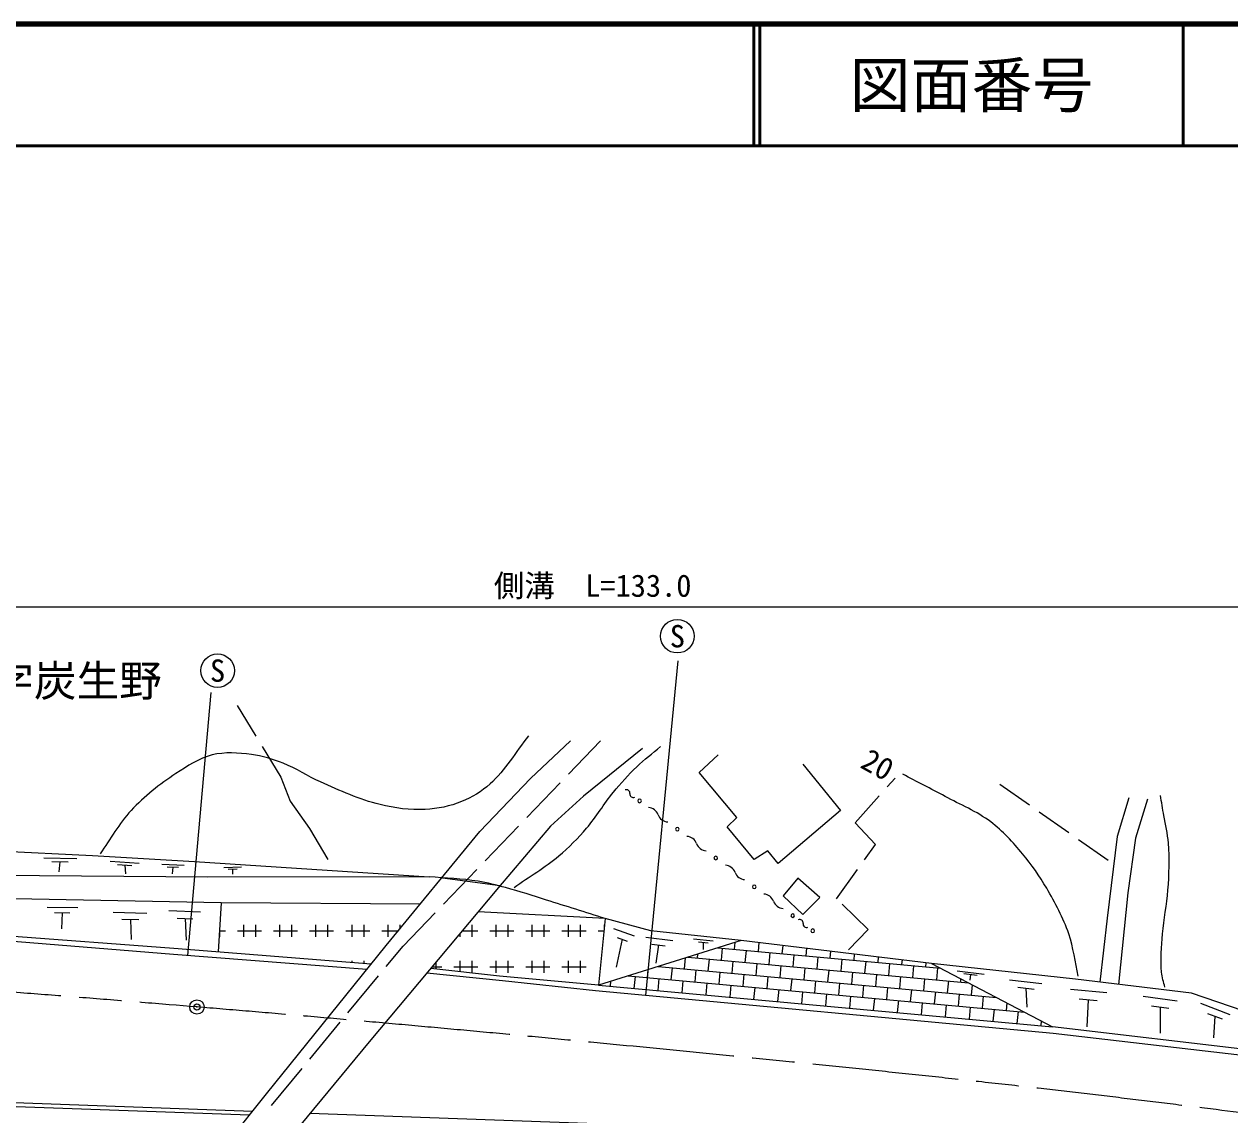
# Model space of a CAD drawing. Units: millimetres, scale not verified. Extents: x 40000 to 680000, y 20000 to 380000.
# Drawn here: x 448816 to 547844, y 290420 to 380000 of the extents above; entities that cross this region are included whole.
import ezdxf
from ezdxf.enums import TextEntityAlignment as Align

# ---------------------------------------------------------------- set-up
doc = ezdxf.new("R2010")
doc.units = ezdxf.units.MM
doc.header["$LTSCALE"] = 1000
doc.header["$PDMODE"] = 32
doc.header["$PDSIZE"] = 500
doc.linetypes.add('CHAIN', pattern=[18.5, 12, -1.5, 3.5, -1.5])
for name, color, linetype, lineweight in [('M-BGD', 7, 'Continuous', 25), ('M-BMK', 2, 'CHAIN', 13), ('M-BMK-HTXT', 7, 'Continuous', 13), ('M-BMK-SRVR', 3, 'Continuous', 25), ('M-STR-HTXT', 7, 'Continuous', 13), ('M-STR-STR1', 1, 'Continuous', 25), ('M-STR-STRC', 7, 'Continuous', 25), ('M-TTL', 2, 'Continuous', 140), ('M-TTL-LINE', 7, 'Continuous', 50)]:
    doc.layers.add(name, color=color, linetype=linetype, lineweight=lineweight)
doc.layers.add('M-TTL-TXT', color=7, linetype='Continuous')
doc.styles.add('ＭＳ ゴシック', font='')
doc.styles.get('ＭＳ ゴシック').set_extended_font_data('MS Gothic')

msp = doc.modelspace()

# ---------------------------------------------------------------- linework, layer by layer
at = {"layer": 'M-BGD'}
for p, q in [((466312, 324051), (467853, 321523)), ((490394, 318041), (493681, 321147)), ((468367, 320680), (469902, 318162)), ((499590, 320501), (494750, 316589)), ((504249, 318525), (505822, 319977)), ((512760, 319211), (515866, 315419)), ((469902, 318162), (470669, 316185)), ((486239, 313684), (490394, 318041)), ((507355, 314854), (504249, 318525)), ((519701, 317359), (520344, 318081)), ((528956, 317577), (531381, 315878)), ((470669, 316185), (472242, 313926)), ((494750, 316589), (492047, 314128)), ((517077, 314410), (519045, 316622)), ((539544, 316447), (538596, 313281)), ((541077, 316347), (540089, 313140)), ((515866, 315419), (510744, 311062)), ((532189, 315311), (534614, 313612)), ((472242, 313926), (473765, 311387)), ((492047, 314128), (487772, 309086)), ((506549, 314088), (507355, 314854)), ((508767, 311385), (506549, 314088)), ((518730, 312636), (517077, 314410)), ((478555, 304326), (486239, 313684)), ((535423, 313046), (537848, 311347)), ((538596, 313281), (537770, 306565)), ((540089, 313140), (539464, 308642)), ((443340, 312278), (454433, 311713)), ((509897, 312111), (508767, 311385)), ((510744, 311062), (509897, 312111)), ((517833, 311375), (518730, 312636)), ((450435, 311523), (453145, 311462)), ((451084, 311227), (452439, 311197)), ((451762, 311212), (451677, 310371)), ((454433, 311713), (462823, 311229)), ((455881, 311244), (458253, 311099)), ((456490, 310970), (457676, 310897)), ((460134, 311014), (461973, 310917)), ((462823, 311229), (482084, 309973)), ((463912, 309938), (443663, 310099)), ((457083, 310933), (457132, 310219)), ((460573, 310800), (461493, 310752)), ((461033, 310776), (460973, 310207)), ((482084, 309973), (463912, 309938)), ((465220, 310747), (466672, 310784)), ((465579, 310609), (466305, 310627)), ((465942, 310618), (465930, 310177)), ((515544, 308158), (517261, 310571)), ((512357, 309852), (511147, 308400)), ((514172, 308279), (512357, 309852)), ((465001, 307836), (435555, 308400)), ((511147, 308400), (512760, 306867)), ((512760, 306867), (514172, 308279)), ((539464, 308642), (538707, 301139)), ((450702, 307492), (453219, 307443)), ((451315, 307036), (452573, 307012)), ((451944, 307024), (451896, 305693)), ((456137, 307074), (458896, 306977)), ((460693, 307199), (463307, 307102)), ((465001, 307836), (464749, 303799)), ((481336, 307713), (465001, 307836)), ((496545, 306545), (486114, 307107)), ((518125, 305657), (515999, 307718)), ((456851, 306501), (458231, 306453)), ((457541, 306477), (457614, 304831)), ((461379, 306578), (462686, 306530)), ((462032, 306554), (462129, 304763)), ((466836, 306022), (466836, 305035)), ((467823, 306022), (467823, 305035)), ((469797, 306022), (469797, 305035)), ((470784, 306022), (470784, 305035)), ((472758, 306022), (472758, 305035)), ((473745, 306022), (473745, 305035)), ((475719, 306022), (475719, 305035)), ((476706, 306022), (476706, 305035)), ((478680, 306022), (478680, 305035)), ((479667, 306022), (479667, 305670)), ((485589, 306022), (485589, 305035)), ((487563, 306022), (487563, 305035)), ((488550, 306022), (488550, 305035)), ((490524, 306022), (490524, 305035)), ((491511, 306022), (491511, 305035)), ((493485, 306022), (493485, 305035)), ((494472, 306022), (494472, 305035)), ((496545, 306545), (495980, 301079)), ((496446, 306022), (496446, 305584)), ((500296, 305536), (496545, 306545)), ((537770, 306565), (537176, 301328)), ((461109, 304084), (447233, 305133)), ((464857, 305529), (465355, 305529)), ((464862, 305601), (464862, 305035)), ((466342, 305529), (468316, 305529)), ((469303, 305529), (471277, 305529)), ((472264, 305529), (474238, 305529)), ((475225, 305529), (477199, 305529)), ((478186, 305529), (479551, 305529)), ((484602, 305301), (484602, 305035)), ((484792, 305529), (486082, 305529)), ((487069, 305529), (489043, 305529)), ((490030, 305529), (492004, 305529)), ((492991, 305529), (494965, 305529)), ((495952, 305529), (496440, 305529)), ((497215, 305727), (498909, 305134)), ((499875, 305012), (502101, 304746)), ((507718, 304750), (500296, 305536)), ((516512, 303963), (518125, 305657)), ((461089, 303600), (447273, 304709)), ((477331, 302811), (461109, 304084)), ((507718, 304750), (495980, 301079)), ((497933, 304847), (497430, 302564)), ((497510, 304995), (498357, 304698)), ((500359, 304445), (501472, 304312)), ((500915, 304379), (500698, 302878)), ((503793, 304870), (505402, 304713)), ((504189, 304631), (504994, 304553)), ((504592, 304592), (504574, 303993)), ((505785, 304145), (524087, 302468)), ((506079, 303127), (506169, 304110)), ((507152, 304020), (507204, 304589)), ((523329, 302864), (507718, 304750)), ((509118, 303840), (509185, 304573)), ((511084, 303659), (511146, 304336)), ((513050, 303479), (513106, 304099)), ((476957, 302348), (461089, 303600)), ((475719, 303061), (475719, 302938)), ((476706, 303061), (476706, 302860)), ((484602, 303061), (484602, 302204)), ((485589, 303061), (485589, 302107)), ((487563, 303061), (487563, 302074)), ((488550, 303061), (488550, 302074)), ((490524, 303061), (490524, 302074)), ((491511, 303061), (491511, 302074)), ((493485, 303061), (493485, 302074)), ((494472, 303061), (494472, 302074)), ((503041, 302414), (503123, 303313)), ((503334, 303379), (526386, 301266)), ((504114, 303307), (504143, 303632)), ((505006, 302234), (505096, 303217)), ((506972, 302054), (507062, 303037)), ((508045, 302947), (508135, 303930)), ((510011, 302767), (510101, 303749)), ((511977, 302586), (512067, 303569)), ((513942, 302406), (514032, 303389)), ((515015, 303299), (515067, 303862)), ((515908, 302226), (515998, 303209)), ((516981, 303119), (517027, 303625)), ((517874, 302046), (517964, 303029)), ((518947, 302939), (518988, 303388)), ((520913, 302759), (520949, 303152)), ((488094, 301442), (481903, 302067)), ((487872, 301825), (482206, 302441)), ((482312, 302568), (483121, 302568)), ((482628, 302945), (482628, 302400)), ((484108, 302568), (486082, 302568)), ((487069, 302568), (489043, 302568)), ((490030, 302568), (492004, 302568)), ((492991, 302568), (494965, 302568)), ((500002, 301702), (500062, 302355)), ((500882, 302612), (528684, 300064)), ((501075, 302594), (501082, 302674)), ((501968, 301521), (502058, 302504)), ((503933, 301341), (504023, 302324)), ((505899, 301161), (505989, 302144)), ((508938, 301874), (509028, 302857)), ((510904, 301694), (510994, 302677)), ((512869, 301513), (512959, 302496)), ((514835, 301333), (514925, 302316)), ((516801, 301153), (516891, 302136)), ((519840, 301866), (519930, 302849)), ((521805, 301686), (521895, 302669)), ((522878, 302578), (522909, 302915)), ((535178, 301573), (523329, 302864)), ((523329, 302864), (533282, 297660)), ((523771, 301506), (523861, 302488)), ((525460, 302256), (527662, 301965)), ((495980, 301079), (487872, 301825)), ((495738, 300595), (488094, 301442)), ((495980, 301079), (533282, 297660)), ((496963, 300989), (497001, 301398)), ((498431, 301846), (530983, 298862)), ((498929, 300809), (499019, 301792)), ((500895, 300629), (500985, 301612)), ((502860, 300449), (502950, 301431)), ((504826, 300268), (504916, 301251)), ((506792, 300088), (506882, 301071)), ((507865, 300981), (507955, 301964)), ((509831, 300801), (509921, 301784)), ((511796, 300621), (511886, 301604)), ((513762, 300441), (513852, 301423)), ((515728, 300260), (515818, 301243)), ((517694, 300080), (517784, 301063)), ((518767, 300973), (518857, 301956)), ((520732, 300793), (520822, 301776)), ((522698, 300613), (522788, 301596)), ((524664, 300433), (524754, 301415)), ((525737, 301325), (525761, 301592)), ((525990, 302026), (527091, 301881)), ((526541, 301953), (526480, 301481)), ((526630, 300252), (526707, 301098)), ((529740, 301523), (532403, 301197)), ((544697, 300403), (535178, 301573)), ((533322, 297096), (495738, 300595)), ((508758, 299908), (508848, 300891)), ((510723, 299728), (510814, 300711)), ((512689, 299548), (512779, 300531)), ((514655, 299368), (514745, 300350)), ((516621, 299187), (516711, 300170)), ((519659, 299900), (519750, 300883)), ((521625, 299720), (521715, 300703)), ((523591, 299540), (523681, 300523)), ((525557, 299360), (525647, 300342)), ((527522, 299179), (527613, 300162)), ((528595, 300072), (528599, 300109)), ((530430, 300915), (531761, 300752)), ((531096, 300833), (531168, 299254)), ((534744, 300754), (537733, 300476)), ((540719, 300175), (543527, 299788)), ((557041, 296208), (544697, 300403)), ((518586, 299007), (518677, 299990)), ((520552, 298827), (520642, 299810)), ((522518, 298647), (522608, 299630)), ((524484, 298467), (524574, 299450)), ((526450, 298287), (526540, 299270)), ((528415, 298106), (528505, 299089)), ((529488, 298999), (529545, 299614)), ((535453, 299944), (536947, 299805)), ((536200, 299874), (536085, 297654)), ((541417, 299369), (542821, 299175)), ((542119, 299272), (542107, 297142)), ((545442, 299582), (547838, 298662)), ((530381, 297926), (530471, 298909)), ((532347, 297746), (532382, 298131)), ((546008, 298759), (547206, 298299)), ((546607, 298529), (546511, 296750)), ((560389, 294474), (533282, 297660)), ((560308, 293949), (533322, 297096)), ((429971, 291774), (467336, 290420)), ((522326, 288723), (472295, 290536))]:
    msp.add_line(p, q, dxfattribs=at)
msp.add_lwpolyline([(467566, 290708), (429984, 292070), (383170, 294479), (346209, 293886), (334240, 294383)], dxfattribs=at)
for centre, radius, start, end in [((498292, 316845), 282, 351.52391, 114.7363), ((498850, 316762), 282, 171.52391, 294.7363), ((499365, 316208), 148, 0, 180), ((499365, 316208), 148, 180, 0), ((500042, 314765), 896, 19.73161, 86.52859), ((501730, 315370), 896, 199.73161, 266.52859), ((502465, 313883), 148, 0, 180), ((502465, 313883), 148, 180, 0), ((503200, 312396), 896, 19.73161, 86.52859), ((504888, 313001), 896, 199.73161, 266.52859), ((505623, 311514), 148, 0, 180), ((505623, 311514), 148, 180, 0), ((506359, 310027), 896, 19.73161, 86.52859), ((508046, 310633), 896, 199.73161, 266.52859), ((508782, 309146), 148, 0, 180), ((508782, 309146), 148, 180, 0), ((509517, 307658), 896, 19.73161, 86.52859), ((511205, 308264), 896, 199.73161, 266.52859), ((511940, 306777), 148, 0, 180), ((511940, 306777), 148, 180, 0), ((512514, 306178), 282, 351.52391, 114.7363), ((513073, 306095), 282, 171.52391, 294.7363), ((513588, 305541), 148, 0, 180), ((513588, 305541), 148, 180, 0)]:
    msp.add_arc(centre, radius, start, end, dxfattribs=at)
for points, knots in [([(490232, 321550), (489183, 320232), (488344, 318716), (487086, 317597), (486400, 316987), (485597, 316489), (484746, 316145), (483803, 315763), (482778, 315553), (481761, 315500), (480519, 315434), (479260, 315612), (478050, 315903), (476358, 316310), (474763, 317059), (473170, 317758), (472123, 318217), (471170, 318881), (470104, 319291), (469257, 319617), (468381, 319901), (467482, 320017), (466415, 320156), (465299, 320236), (464255, 319977), (463170, 319707), (462205, 319059), (461270, 318444), (459945, 317573), (458682, 316578), (457599, 315419), (456606, 314356), (455905, 313052), (455058, 311869)], [0, 0, 0, 0, 1, 1, 1, 2, 2, 2, 3, 3, 3, 4, 4, 4, 5, 5, 5, 6, 6, 6, 7, 7, 7, 8, 8, 8, 9, 9, 9, 10, 10, 10, 11, 11, 11, 11]), ([(489062, 309106), (490286, 309967), (491588, 310725), (492733, 311688), (493555, 312379), (494309, 313154), (495012, 313967), (495814, 314893), (496430, 315967), (497211, 316911), (497814, 317641), (498444, 318352), (499127, 319009), (499742, 319601), (500431, 320111), (501083, 320663)], [0, 0, 0, 0, 1, 1, 1, 2, 2, 2, 3, 3, 3, 4, 4, 4, 5, 5, 5, 5]), ([(535380, 301815), (535124, 302972), (535001, 304165), (534613, 305284), (534158, 306597), (533501, 307837), (532798, 309036), (532216, 310026), (531560, 310979), (530821, 311859), (530027, 312806), (529185, 313735), (528200, 314481), (527057, 315345), (525708, 315897), (524448, 316579), (523300, 317200), (522136, 317789), (520979, 318394)], [0, 0, 0, 0, 1, 1, 1, 2, 2, 2, 3, 3, 3, 4, 4, 4, 5, 5, 5, 6, 6, 6, 6]), ([(542499, 300908), (542412, 301318), (542275, 301720), (542237, 302138), (542140, 303183), (542240, 304238), (542318, 305284), (542407, 306487), (542681, 307671), (542761, 308874), (542847, 310162), (542903, 311460), (542802, 312747), (542741, 313508), (542546, 314253), (542418, 315005), (542325, 315557), (542230, 316108), (542136, 316659)], [0, 0, 0, 0, 1, 1, 1, 2, 2, 2, 3, 3, 3, 4, 4, 4, 5, 5, 5, 6, 6, 6, 6]), ([(496545, 306545), (494938, 307049), (493333, 307559), (491725, 308057), (490603, 308405), (489490, 308782), (488357, 309086), (487610, 309286), (486861, 309488), (486098, 309610), (484771, 309823), (483422, 309852), (482084, 309973)], [0, 0, 0, 0, 1, 1, 1, 2, 2, 2, 3, 3, 3, 4, 4, 4, 4])]:
    msp.add_open_spline(points, degree=3, knots=knots, dxfattribs=at)
at = {"layer": 'M-BMK'}
msp.add_open_spline([(562252, 288905), (552202, 290138), (542163, 291468), (532102, 292605), (520481, 293918), (508844, 295085), (497204, 296209), (485813, 297308), (474416, 298342), (463011, 299281), (450886, 300279), (438756, 301231), (426614, 302002), (414404, 302777), (402184, 303407), (389960, 303918), (381131, 304287), (372296, 304511), (363462, 304746), (348735, 305138), (334006, 305548), (319274, 305717), (308514, 305840), (297752, 305824), (286991, 305747), (279277, 305692), (271562, 305577), (263850, 305395), (249865, 305066), (235882, 304642), (221906, 304060), (213813, 303723), (205725, 303284), (197639, 302812), (186406, 302156), (175178, 301405), (163953, 300611), (152790, 299822), (141625, 299046), (130477, 298065), (117666, 296937), (104876, 295583), (92087, 294226), (83080, 293271), (74084, 292207), (65083, 291198)], degree=3, knots=[0, 0, 0, 0, 1, 1, 1, 2, 2, 2, 3, 3, 3, 4, 4, 4, 5, 5, 5, 6, 6, 6, 7, 7, 7, 8, 8, 8, 9, 9, 9, 10, 10, 10, 11, 11, 11, 12, 12, 12, 13, 13, 13, 14, 14, 14, 15, 15, 15, 15], dxfattribs=at)
at = {"layer": 'M-BMK-HTXT'}
for p, q in [((493525, 318399), (496157, 321135)), ((490104, 314843), (492841, 317688)), ((486682, 311287), (489419, 314132)), ((483260, 307731), (485997, 310576)), ((479944, 304284), (482576, 307020)), ((478555, 302601), (479944, 304284)), ((475414, 298794), (477927, 301840)), ((472274, 294988), (474786, 298033)), ((469133, 291181), (471646, 294226))]:
    msp.add_line(p, q, dxfattribs=at)
at = {"layer": 'M-BMK-SRVR'}
msp.add_circle((463011, 299281), 592, dxfattribs=at)
msp.add_point((463011, 299281), dxfattribs=at)
at = {"layer": 'M-STR-HTXT'}
msp.add_line((430781, 332157), (560342, 332157), dxfattribs=at)
at = {"layer": 'M-STR-STR1'}
for p, q in [((487772, 309086), (477163, 296420)), ((483191, 309889), (487911, 309250)), ((468712, 292144), (478555, 304326)), ((477163, 296420), (460952, 276827)), ((459717, 280870), (468712, 292144))]:
    msp.add_line(p, q, dxfattribs=at)
at = {"layer": 'M-STR-STRC'}
for p, q in [((502505, 327722), (499846, 300213)), ((464140, 325107), (462222, 303511))]:
    msp.add_line(p, q, dxfattribs=at)
for centre in [(502468, 329732), (464706, 326904)]:
    msp.add_circle(centre, 1379, dxfattribs=at)
at = {"layer": 'M-TTL'}
msp.add_line((680000, 380000), (40000, 380000), dxfattribs=at)
at = {"layer": 'M-TTL-LINE'}
for p, q in [((508747, 380000), (508747, 370000)), ((509247, 380000), (509247, 370000)), ((543997, 380000), (543997, 370000)), ((40000, 370000), (680000, 370000))]:
    msp.add_line(p, q, dxfattribs=at)

# ---------------------------------------------------------------- texts
at = {"layer": 'M-BGD', "style": 'ＭＳ ゴシック'}
msp.add_text('20', height=1833, rotation=331.074, dxfattribs=at).set_placement((517825, 319796), align=Align.MIDDLE_LEFT)
at = {"layer": 'M-BMK-HTXT', "style": 'ＭＳ ゴシック'}
msp.add_text('字炭生野', height=2566, dxfattribs=at).set_placement((446122, 326074), align=Align.MIDDLE_LEFT)
at = {"layer": 'M-STR-HTXT', "style": 'ＭＳ ゴシック'}
msp.add_text('側溝\u3000L=133.0', height=1833, dxfattribs=at).set_placement((487396, 333884), align=Align.MIDDLE_LEFT)
at = {"layer": 'M-STR-STRC', "style": 'ＭＳ ゴシック'}
for p in [(502468, 329732), (464706, 326904)]:
    msp.add_text('S', height=1833, dxfattribs=at).set_placement(p, align=Align.MIDDLE_CENTER)
at = {"layer": 'M-TTL-TXT', "style": 'ＭＳ ゴシック'}
msp.add_text('図面番号', height=3666, dxfattribs=at).set_placement((526622, 375000), align=Align.MIDDLE_CENTER)

doc.saveas('drawing.dxf')
